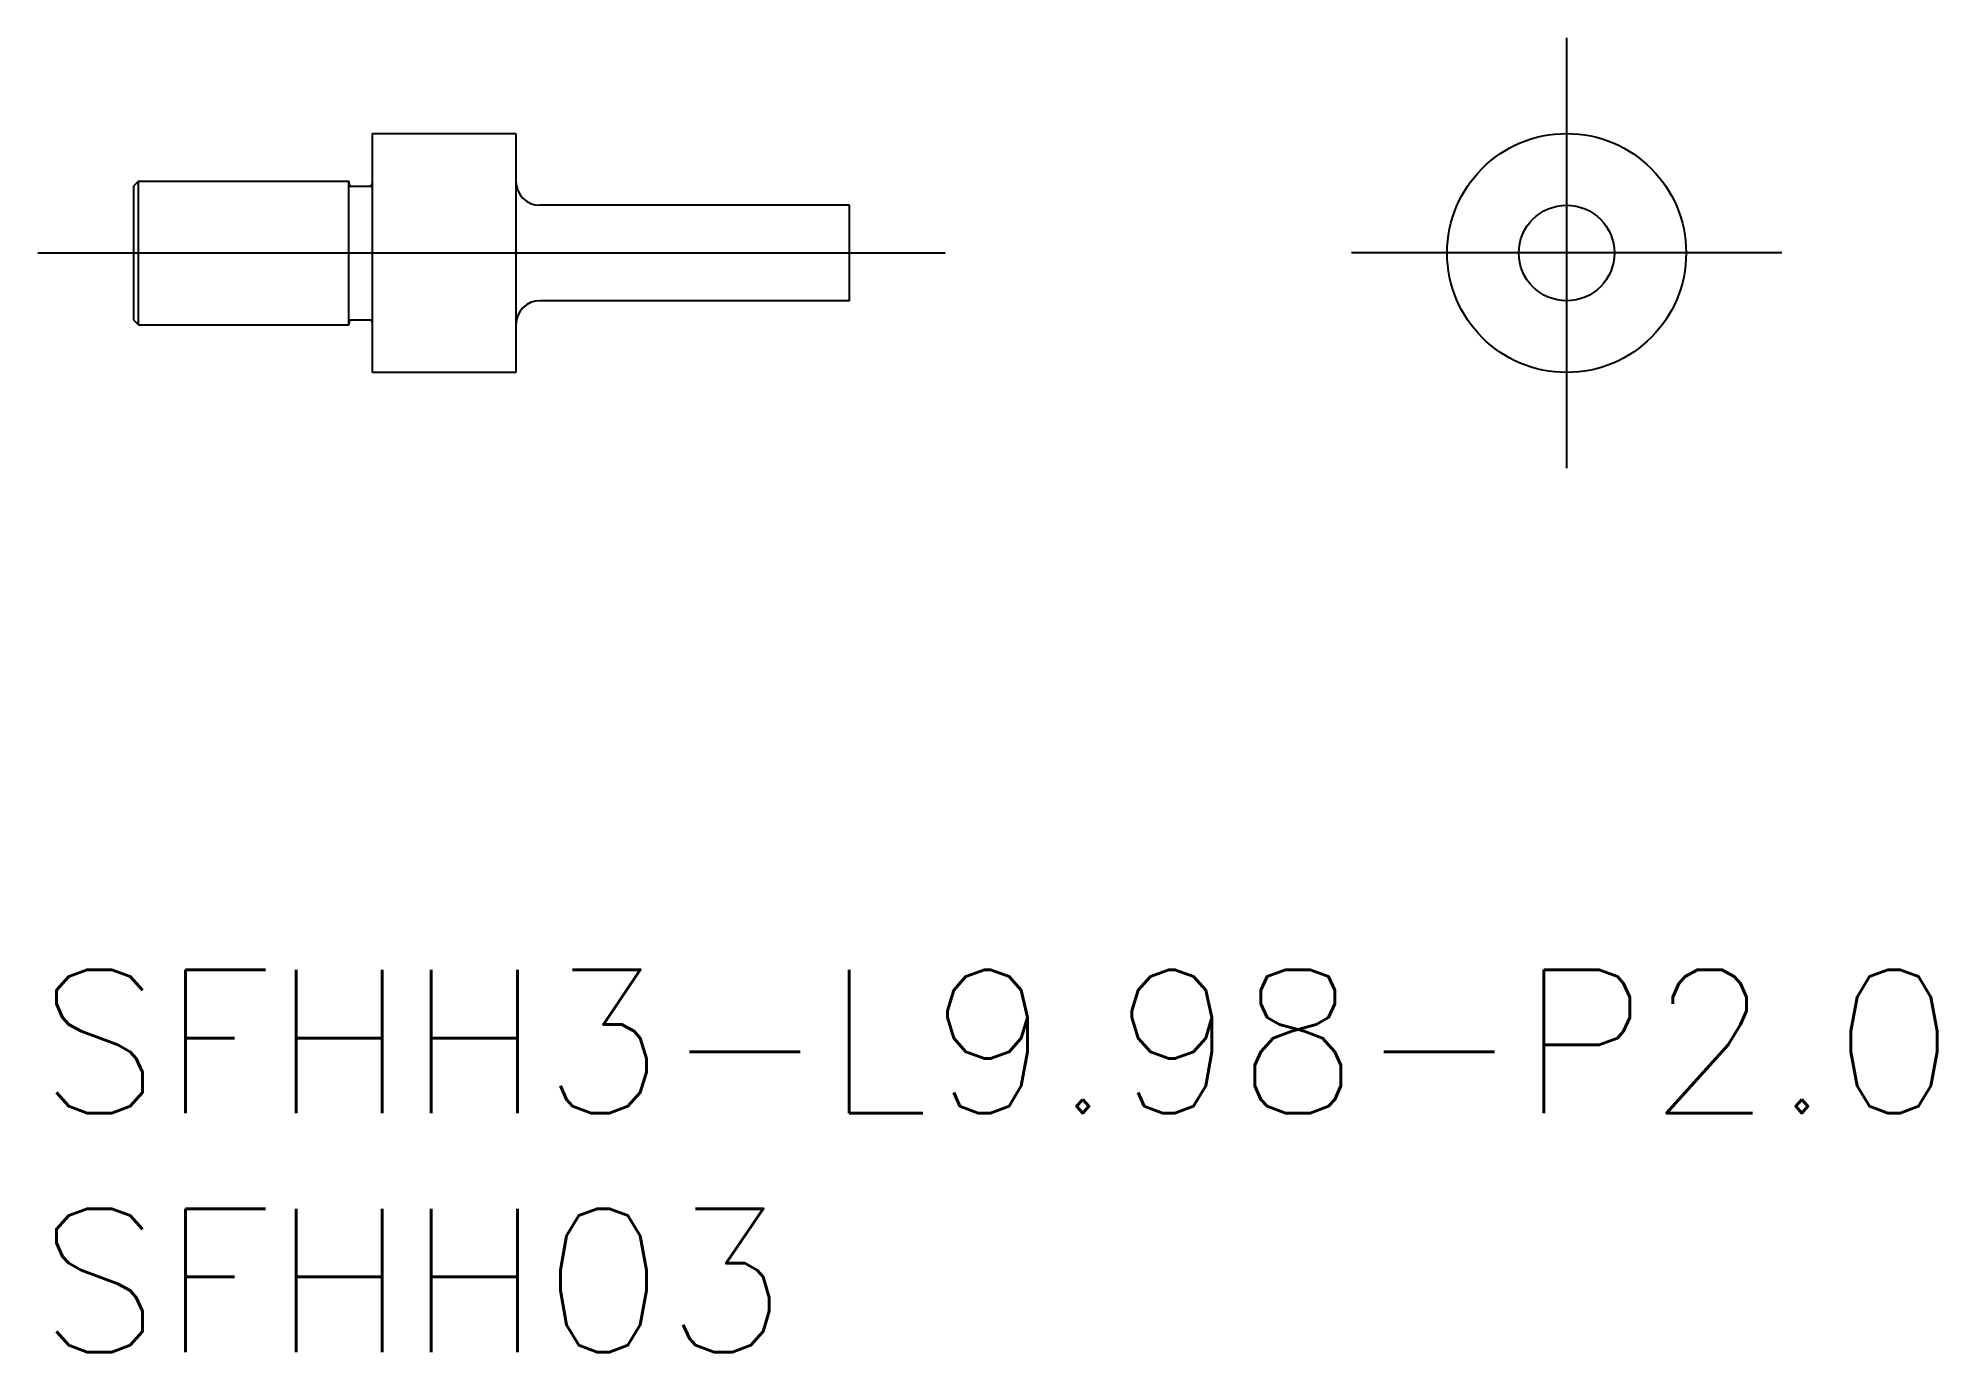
# Model space of a CAD drawing. Extents: x -2 to 37.7, y -23 to 4.5.
import ezdxf

# ---------------------------------------------------------------- set-up
doc = ezdxf.new("R2010")
doc.units = 0
doc.linetypes.add('CENTER', pattern=[50.8, 31.75, -6.35, 6.35, -6.35])
doc.layers.get('0').update_dxf_attribs({"linetype": 'CONTINUOUS'})
doc.layers.add('CENTER', color=1, linetype='CENTER')
doc.styles.get("Standard").update_dxf_attribs({"font": 'txt.shx', "height": 3, "bigfont": 'bigfont.shx'})

msp = doc.modelspace()

# ---------------------------------------------------------------- linework, layer by layer
at = {"color": 7, "linetype": 'CONTINUOUS'}
for p, q in [((5, 2.5), (8, 2.5)), ((5, -2.5), (5, 2.5)), ((8, 2.5), (8, -2.5)), ((0.1, 1.5), (0, 1.4)), ((0, 1.4), (0, -1.4)), ((0.1, 1.5), (4.5, 1.5)), ((0.1, -1.5), (0.1, 1.5)), ((4.5, -1.5), (4.5, 1.5)), ((4.527, 1.4), (4.973, 1.4)), ((14.98, 1), (8.5, 1)), ((14.98, -1), (14.98, 1)), ((14.98, -1), (8.5, -1)), ((0, -1.4), (0.1, -1.5)), ((0.1, -1.5), (4.5, -1.5)), ((4.527, -1.4), (4.973, -1.4)), ((8, -2.5), (5, -2.5))]:
    msp.add_line(p, q, dxfattribs=at)
for radius in [2.5, 1]:
    msp.add_circle((29.98, 0), radius, dxfattribs=at)
for centre, radius, start, end in [((4.7, 1.5), 0.2, 180, 210), ((4.8, 1.5), 0.2, 330, 0), ((8.5, 1.5), 0.5, 180, 270), ((8.5, -1.5), 0.5, 90, 180), ((4.7, -1.5), 0.2, 150, 180), ((4.8, -1.5), 0.2, 0, 30)]:
    msp.add_arc(centre, radius, start, end, dxfattribs=at)
at = {"layer": 'CENTER', "color": 1, "linetype": 'CENTER'}
for p, q in [((29.98, 4.5), (29.98, -4.5)), ((-2, 0), (16.98, 0)), ((34.48, 0), (25.48, 0))]:
    msp.add_line(p, q, dxfattribs=at)

# ---------------------------------------------------------------- texts
at = {"color": 7, "linetype": 'CONTINUOUS'}
for s, p in [('SFHH3-L9.98-P2.0', (-2, -18)), ('SFHH03', (-2, -23))]:
    msp.add_text(s, height=3, dxfattribs=at).set_placement(p)

doc.saveas('drawing.dxf')
